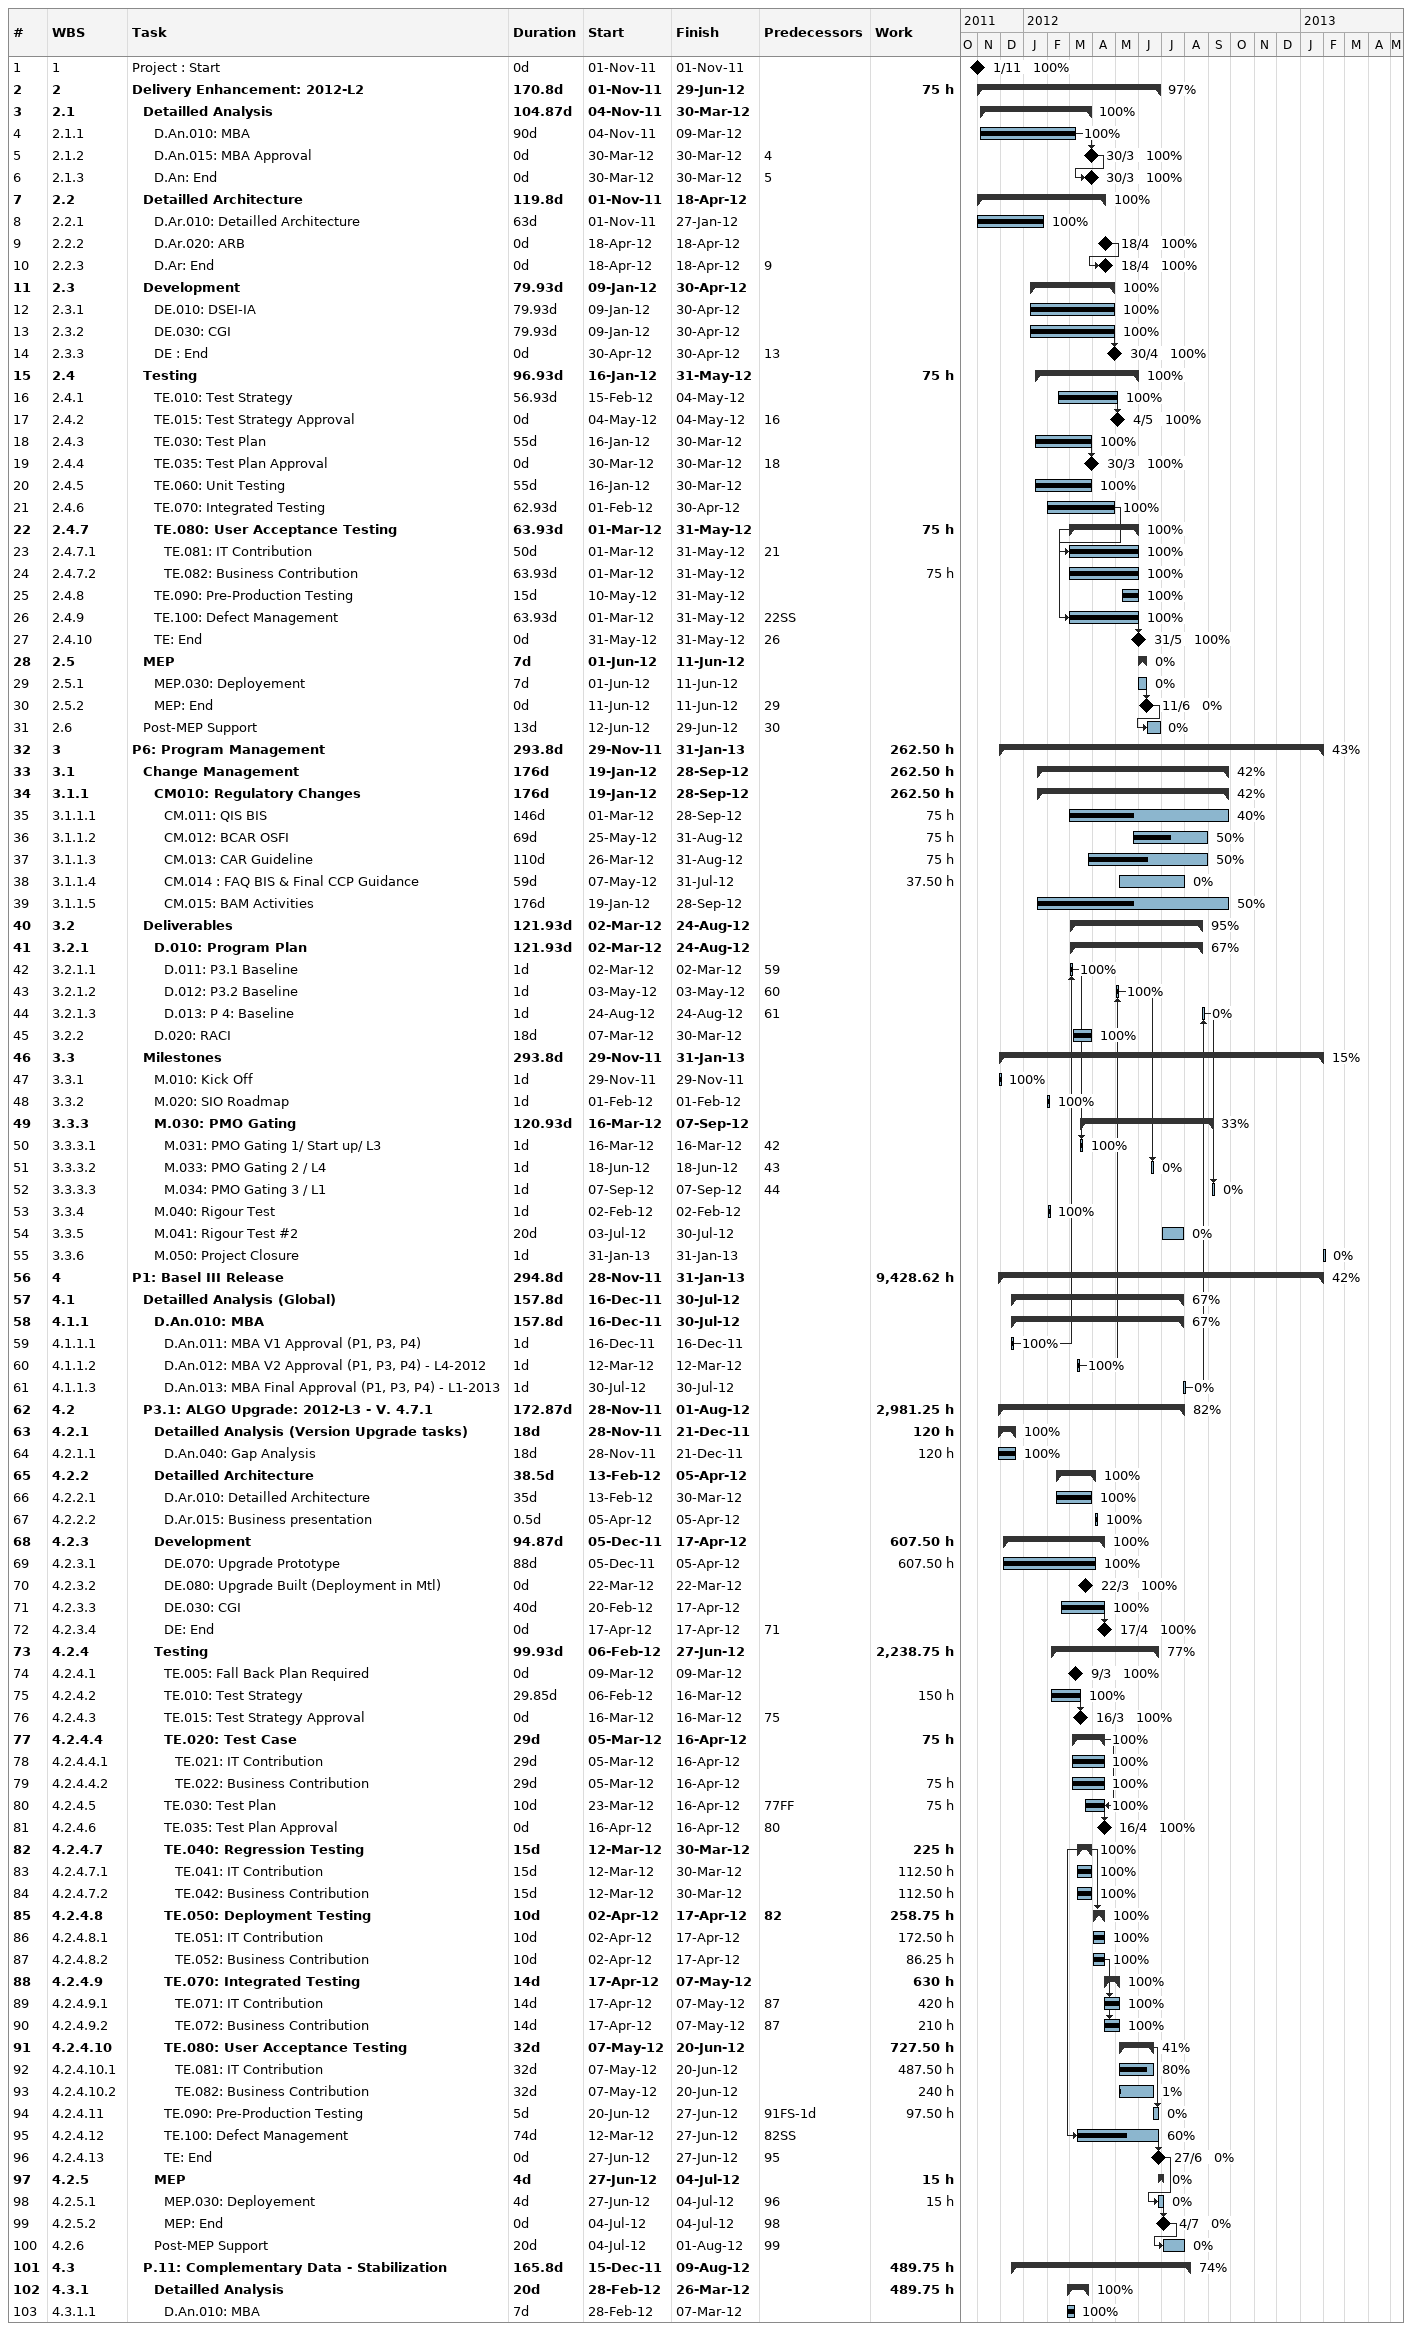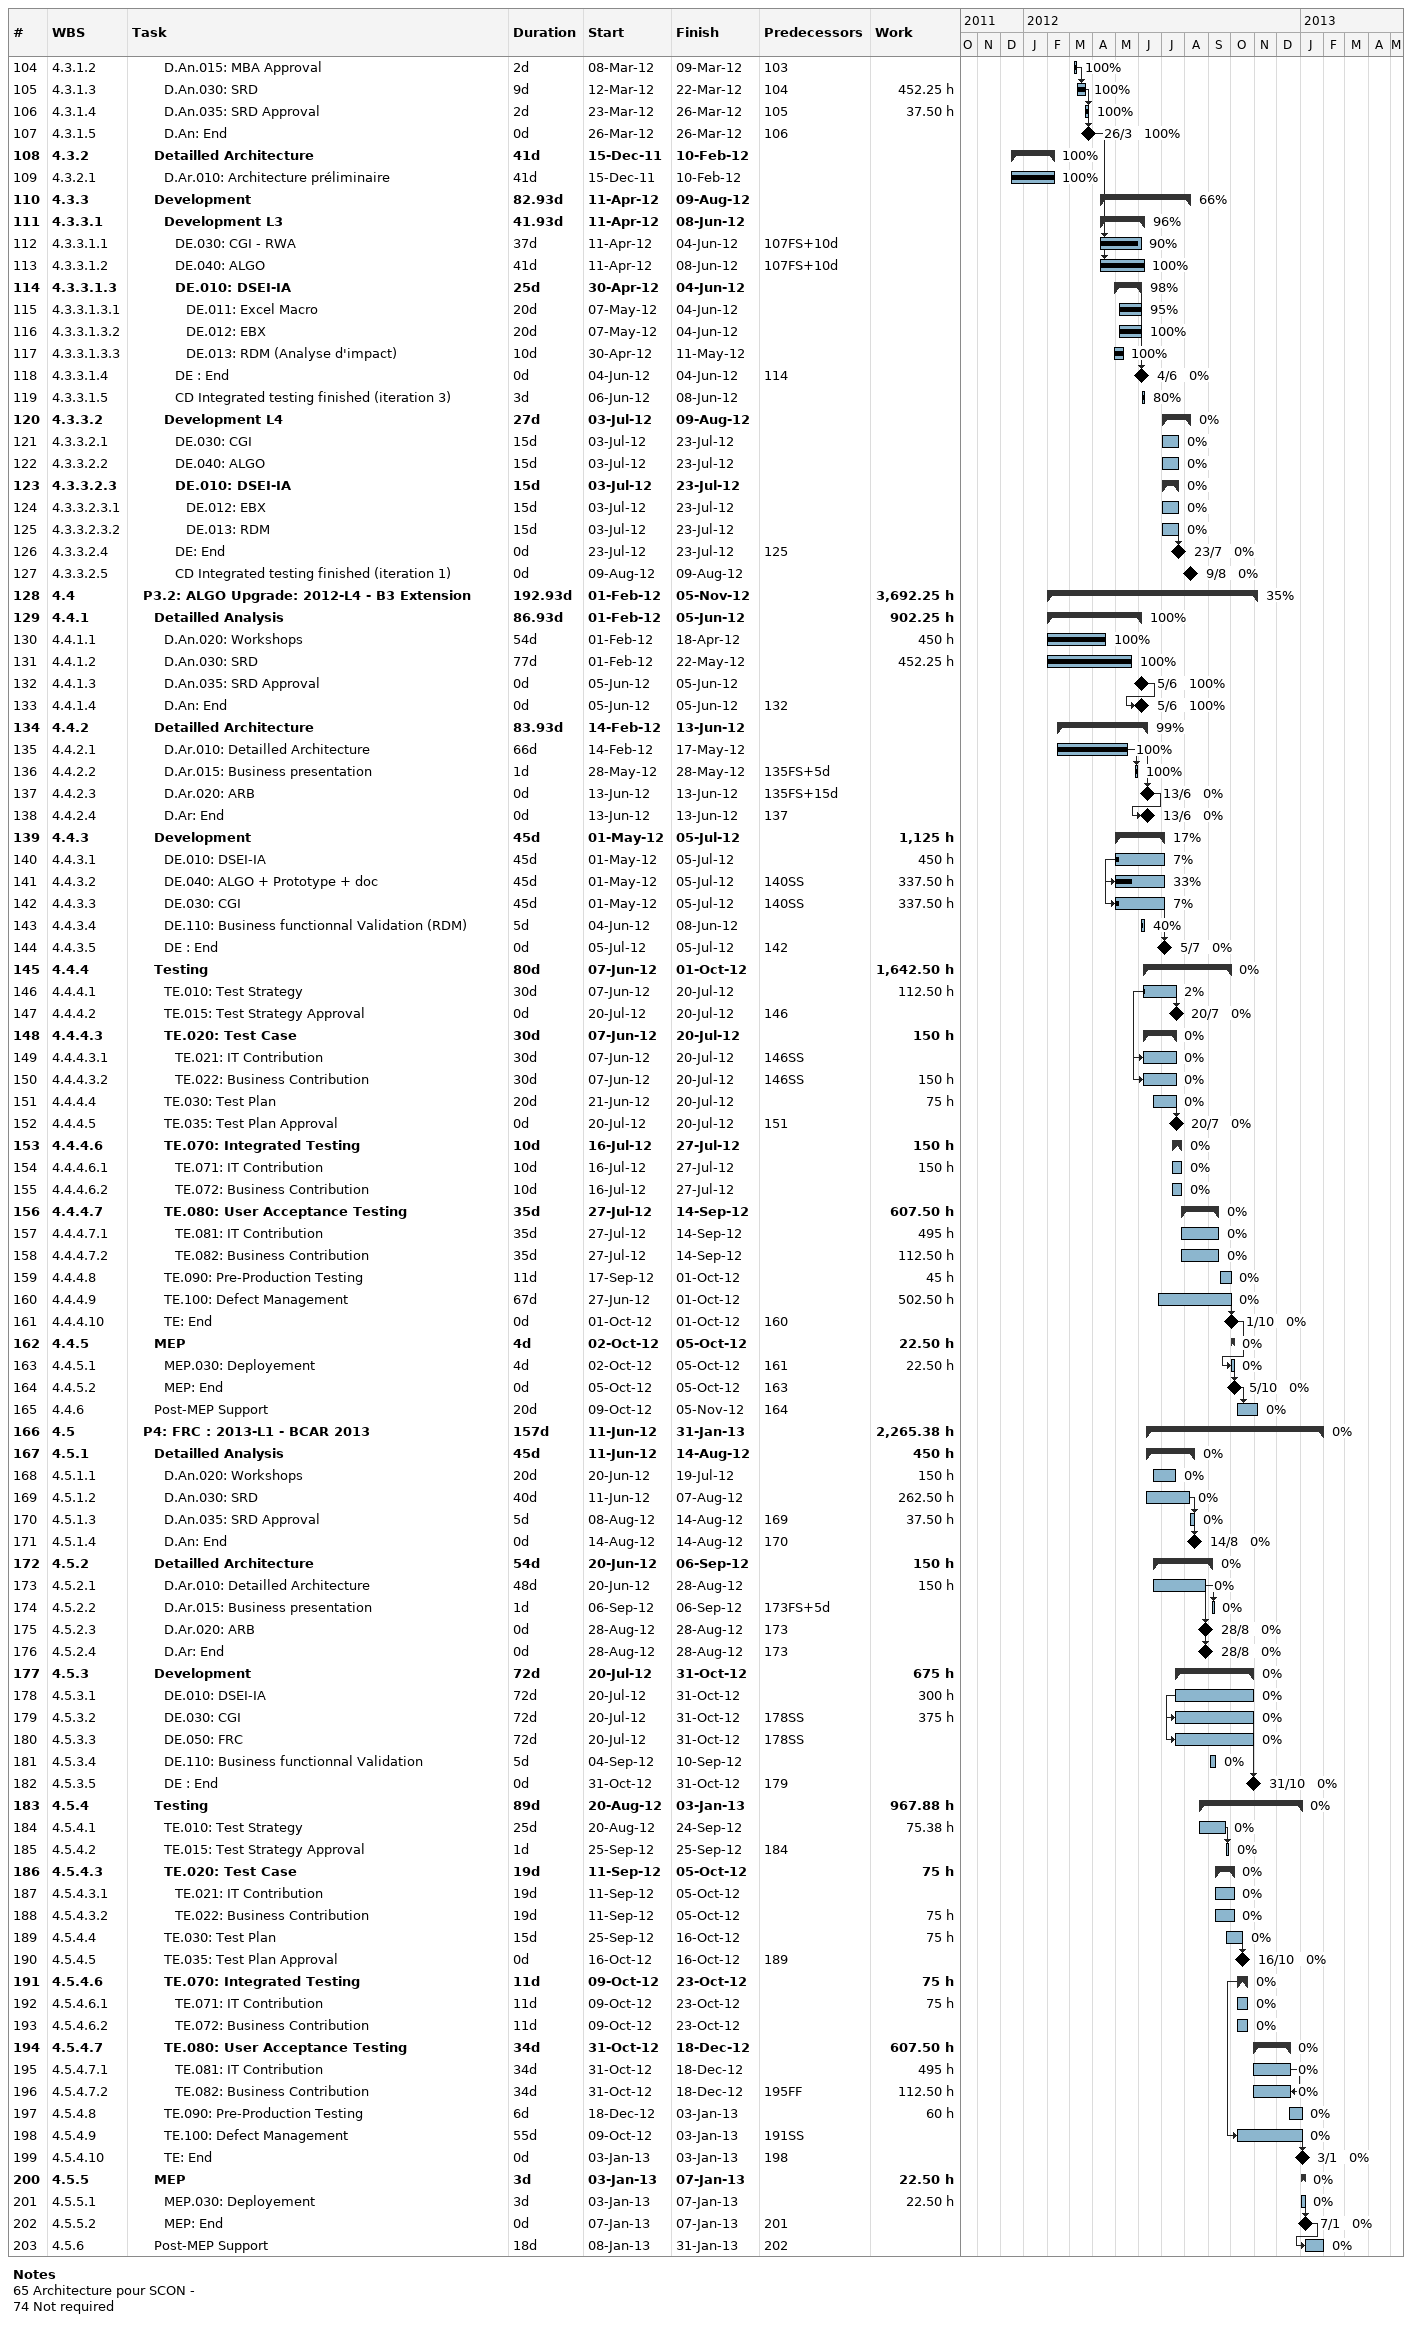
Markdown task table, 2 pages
| ID | WBS | Task | Duration | Start | Finish | Predecessors | % complete | Work (h) |
|---|---|---|---|---|---|---|---|---|
| 1 | 1 | Project : Start | 0d | 2011-11-01 | 2011-11-01 |  | 100 |  |
| 2 | 2 | **Delivery Enhancement: 2012-L2** | 170.8d | 2011-11-01 | 2012-06-29 |  | 97 | 75 |
| 3 | 2.1 | **Detailled Analysis** | 104.87d | 2011-11-04 | 2012-03-30 |  | 100 |  |
| 4 | 2.1.1 | D.An.010: MBA | 90d | 2011-11-04 | 2012-03-09 |  | 100 |  |
| 5 | 2.1.2 | D.An.015: MBA Approval | 0d | 2012-03-30 | 2012-03-30 | 4 | 100 |  |
| 6 | 2.1.3 | D.An: End | 0d | 2012-03-30 | 2012-03-30 | 5 | 100 |  |
| 7 | 2.2 | **Detailled Architecture** | 119.8d | 2011-11-01 | 2012-04-18 |  | 100 |  |
| 8 | 2.2.1 | D.Ar.010: Detailled Architecture | 63d | 2011-11-01 | 2012-01-27 |  | 100 |  |
| 9 | 2.2.2 | D.Ar.020: ARB | 0d | 2012-04-18 | 2012-04-18 |  | 100 |  |
| 10 | 2.2.3 | D.Ar: End | 0d | 2012-04-18 | 2012-04-18 | 9 | 100 |  |
| 11 | 2.3 | **Development** | 79.93d | 2012-01-09 | 2012-04-30 |  | 100 |  |
| 12 | 2.3.1 | DE.010: DSEI-IA | 79.93d | 2012-01-09 | 2012-04-30 |  | 100 |  |
| 13 | 2.3.2 | DE.030: CGI | 79.93d | 2012-01-09 | 2012-04-30 |  | 100 |  |
| 14 | 2.3.3 | DE : End | 0d | 2012-04-30 | 2012-04-30 | 13 | 100 |  |
| 15 | 2.4 | **Testing** | 96.93d | 2012-01-16 | 2012-05-31 |  | 100 | 75 |
| 16 | 2.4.1 | TE.010: Test Strategy | 56.93d | 2012-02-15 | 2012-05-04 |  | 100 |  |
| 17 | 2.4.2 | TE.015: Test Strategy Approval | 0d | 2012-05-04 | 2012-05-04 | 16 | 100 |  |
| 18 | 2.4.3 | TE.030: Test Plan | 55d | 2012-01-16 | 2012-03-30 |  | 100 |  |
| 19 | 2.4.4 | TE.035: Test Plan Approval | 0d | 2012-03-30 | 2012-03-30 | 18 | 100 |  |
| 20 | 2.4.5 | TE.060: Unit Testing | 55d | 2012-01-16 | 2012-03-30 |  | 100 |  |
| 21 | 2.4.6 | TE.070: Integrated Testing | 62.93d | 2012-02-01 | 2012-04-30 |  | 100 |  |
| 22 | 2.4.7 | **TE.080: User Acceptance Testing** | 63.93d | 2012-03-01 | 2012-05-31 |  | 100 | 75 |
| 23 | 2.4.7.1 | TE.081: IT Contribution | 50d | 2012-03-01 | 2012-05-31 | 21 | 100 |  |
| 24 | 2.4.7.2 | TE.082: Business Contribution | 63.93d | 2012-03-01 | 2012-05-31 |  | 100 | 75 |
| 25 | 2.4.8 | TE.090: Pre-Production Testing | 15d | 2012-05-10 | 2012-05-31 |  | 100 |  |
| 26 | 2.4.9 | TE.100: Defect Management | 63.93d | 2012-03-01 | 2012-05-31 | 22SS | 100 |  |
| 27 | 2.4.10 | TE: End | 0d | 2012-05-31 | 2012-05-31 | 26 | 100 |  |
| 28 | 2.5 | **MEP** | 7d | 2012-06-01 | 2012-06-11 |  | 0 |  |
| 29 | 2.5.1 | MEP.030: Deployement | 7d | 2012-06-01 | 2012-06-11 |  | 0 |  |
| 30 | 2.5.2 | MEP: End | 0d | 2012-06-11 | 2012-06-11 | 29 | 0 |  |
| 31 | 2.6 | Post-MEP Support | 13d | 2012-06-12 | 2012-06-29 | 30 | 0 |  |
| 32 | 3 | **P6: Program Management** | 293.8d | 2011-11-29 | 2013-01-31 |  | 43 | 262.50 |
| 33 | 3.1 | **Change Management** | 176d | 2012-01-19 | 2012-09-28 |  | 42 | 262.50 |
| 34 | 3.1.1 | **CM010: Regulatory Changes** | 176d | 2012-01-19 | 2012-09-28 |  | 42 | 262.50 |
| 35 | 3.1.1.1 | CM.011: QIS BIS | 146d | 2012-03-01 | 2012-09-28 |  | 40 | 75 |
| 36 | 3.1.1.2 | CM.012: BCAR OSFI | 69d | 2012-05-25 | 2012-08-31 |  | 50 | 75 |
| 37 | 3.1.1.3 | CM.013: CAR Guideline | 110d | 2012-03-26 | 2012-08-31 |  | 50 | 75 |
| 38 | 3.1.1.4 | CM.014 : FAQ BIS & Final CCP Guidance | 59d | 2012-05-07 | 2012-07-31 |  | 0 | 37.50 |
| 39 | 3.1.1.5 | CM.015: BAM Activities | 176d | 2012-01-19 | 2012-09-28 |  | 50 |  |
| 40 | 3.2 | **Deliverables** | 121.93d | 2012-03-02 | 2012-08-24 |  | 95 |  |
| 41 | 3.2.1 | **D.010: Program Plan** | 121.93d | 2012-03-02 | 2012-08-24 |  | 67 |  |
| 42 | 3.2.1.1 | D.011: P3.1 Baseline | 1d | 2012-03-02 | 2012-03-02 | 59 | 100 |  |
| 43 | 3.2.1.2 | D.012: P3.2 Baseline | 1d | 2012-05-03 | 2012-05-03 | 60 | 100 |  |
| 44 | 3.2.1.3 | D.013: P 4: Baseline | 1d | 2012-08-24 | 2012-08-24 | 61 | 0 |  |
| 45 | 3.2.2 | D.020: RACI | 18d | 2012-03-07 | 2012-03-30 |  | 100 |  |
| 46 | 3.3 | **Milestones** | 293.8d | 2011-11-29 | 2013-01-31 |  | 15 |  |
| 47 | 3.3.1 | M.010: Kick Off | 1d | 2011-11-29 | 2011-11-29 |  | 100 |  |
| 48 | 3.3.2 | M.020: SIO Roadmap | 1d | 2012-02-01 | 2012-02-01 |  | 100 |  |
| 49 | 3.3.3 | **M.030: PMO Gating** | 120.93d | 2012-03-16 | 2012-09-07 |  | 33 |  |
| 50 | 3.3.3.1 | M.031: PMO Gating 1/ Start up/ L3 | 1d | 2012-03-16 | 2012-03-16 | 42 | 100 |  |
| 51 | 3.3.3.2 | M.033: PMO Gating 2 / L4 | 1d | 2012-06-18 | 2012-06-18 | 43 | 0 |  |
| 52 | 3.3.3.3 | M.034: PMO Gating 3 / L1 | 1d | 2012-09-07 | 2012-09-07 | 44 | 0 |  |
| 53 | 3.3.4 | M.040: Rigour Test | 1d | 2012-02-02 | 2012-02-02 |  | 100 |  |
| 54 | 3.3.5 | M.041: Rigour Test #2 | 20d | 2012-07-03 | 2012-07-30 |  | 0 |  |
| 55 | 3.3.6 | M.050: Project Closure | 1d | 2013-01-31 | 2013-01-31 |  | 0 |  |
| 56 | 4 | **P1: Basel III Release** | 294.8d | 2011-11-28 | 2013-01-31 |  | 42 | 9428.62 |
| 57 | 4.1 | **Detailled Analysis (Global)** | 157.8d | 2011-12-16 | 2012-07-30 |  | 67 |  |
| 58 | 4.1.1 | **D.An.010: MBA** | 157.8d | 2011-12-16 | 2012-07-30 |  | 67 |  |
| 59 | 4.1.1.1 | D.An.011: MBA V1 Approval (P1, P3, P4) | 1d | 2011-12-16 | 2011-12-16 |  | 100 |  |
| 60 | 4.1.1.2 | D.An.012: MBA V2 Approval (P1, P3, P4) - L4-2012 | 1d | 2012-03-12 | 2012-03-12 |  | 100 |  |
| 61 | 4.1.1.3 | D.An.013: MBA Final Approval (P1, P3, P4) - L1-2013 | 1d | 2012-07-30 | 2012-07-30 |  | 0 |  |
| 62 | 4.2 | **P3.1: ALGO Upgrade: 2012-L3 - V. 4.7.1** | 172.87d | 2011-11-28 | 2012-08-01 |  | 82 | 2981.25 |
| 63 | 4.2.1 | **Detailled Analysis (Version Upgrade tasks)** | 18d | 2011-11-28 | 2011-12-21 |  | 100 | 120 |
| 64 | 4.2.1.1 | D.An.040: Gap Analysis | 18d | 2011-11-28 | 2011-12-21 |  | 100 | 120 |
| 65 | 4.2.2 | **Detailled Architecture** | 38.5d | 2012-02-13 | 2012-04-05 |  | 100 |  |
| 66 | 4.2.2.1 | D.Ar.010: Detailled Architecture | 35d | 2012-02-13 | 2012-03-30 |  | 100 |  |
| 67 | 4.2.2.2 | D.Ar.015: Business presentation | 0.5d | 2012-04-05 | 2012-04-05 |  | 100 |  |
| 68 | 4.2.3 | **Development** | 94.87d | 2011-12-05 | 2012-04-17 |  | 100 | 607.50 |
| 69 | 4.2.3.1 | DE.070: Upgrade Prototype | 88d | 2011-12-05 | 2012-04-05 |  | 100 | 607.50 |
| 70 | 4.2.3.2 | DE.080: Upgrade Built (Deployment in Mtl) | 0d | 2012-03-22 | 2012-03-22 |  | 100 |  |
| 71 | 4.2.3.3 | DE.030: CGI | 40d | 2012-02-20 | 2012-04-17 |  | 100 |  |
| 72 | 4.2.3.4 | DE: End | 0d | 2012-04-17 | 2012-04-17 | 71 | 100 |  |
| 73 | 4.2.4 | **Testing** | 99.93d | 2012-02-06 | 2012-06-27 |  | 77 | 2238.75 |
| 74 | 4.2.4.1 | TE.005: Fall Back Plan Required | 0d | 2012-03-09 | 2012-03-09 |  | 100 |  |
| 75 | 4.2.4.2 | TE.010: Test Strategy | 29.85d | 2012-02-06 | 2012-03-16 |  | 100 | 150 |
| 76 | 4.2.4.3 | TE.015: Test Strategy Approval | 0d | 2012-03-16 | 2012-03-16 | 75 | 100 |  |
| 77 | 4.2.4.4 | **TE.020: Test Case** | 29d | 2012-03-05 | 2012-04-16 |  | 100 | 75 |
| 78 | 4.2.4.4.1 | TE.021: IT Contribution | 29d | 2012-03-05 | 2012-04-16 |  | 100 |  |
| 79 | 4.2.4.4.2 | TE.022: Business Contribution | 29d | 2012-03-05 | 2012-04-16 |  | 100 | 75 |
| 80 | 4.2.4.5 | TE.030: Test Plan | 10d | 2012-03-23 | 2012-04-16 | 77FF | 100 | 75 |
| 81 | 4.2.4.6 | TE.035: Test Plan Approval | 0d | 2012-04-16 | 2012-04-16 | 80 | 100 |  |
| 82 | 4.2.4.7 | **TE.040: Regression Testing** | 15d | 2012-03-12 | 2012-03-30 |  | 100 | 225 |
| 83 | 4.2.4.7.1 | TE.041: IT Contribution | 15d | 2012-03-12 | 2012-03-30 |  | 100 | 112.50 |
| 84 | 4.2.4.7.2 | TE.042: Business Contribution | 15d | 2012-03-12 | 2012-03-30 |  | 100 | 112.50 |
| 85 | 4.2.4.8 | **TE.050: Deployment Testing** | 10d | 2012-04-02 | 2012-04-17 | 82 | 100 | 258.75 |
| 86 | 4.2.4.8.1 | TE.051: IT Contribution | 10d | 2012-04-02 | 2012-04-17 |  | 100 | 172.50 |
| 87 | 4.2.4.8.2 | TE.052: Business Contribution | 10d | 2012-04-02 | 2012-04-17 |  | 100 | 86.25 |
| 88 | 4.2.4.9 | **TE.070: Integrated Testing** | 14d | 2012-04-17 | 2012-05-07 |  | 100 | 630 |
| 89 | 4.2.4.9.1 | TE.071: IT Contribution | 14d | 2012-04-17 | 2012-05-07 | 87 | 100 | 420 |
| 90 | 4.2.4.9.2 | TE.072: Business Contribution | 14d | 2012-04-17 | 2012-05-07 | 87 | 100 | 210 |
| 91 | 4.2.4.10 | **TE.080: User Acceptance Testing** | 32d | 2012-05-07 | 2012-06-20 |  | 41 | 727.50 |
| 92 | 4.2.4.10.1 | TE.081: IT Contribution | 32d | 2012-05-07 | 2012-06-20 |  | 80 | 487.50 |
| 93 | 4.2.4.10.2 | TE.082: Business Contribution | 32d | 2012-05-07 | 2012-06-20 |  | 1 | 240 |
| 94 | 4.2.4.11 | TE.090: Pre-Production Testing | 5d | 2012-06-20 | 2012-06-27 | 91FS-1d | 0 | 97.50 |
| 95 | 4.2.4.12 | TE.100: Defect Management | 74d | 2012-03-12 | 2012-06-27 | 82SS | 60 |  |
| 96 | 4.2.4.13 | TE: End | 0d | 2012-06-27 | 2012-06-27 | 95 | 0 |  |
| 97 | 4.2.5 | **MEP** | 4d | 2012-06-27 | 2012-07-04 |  | 0 | 15 |
| 98 | 4.2.5.1 | MEP.030: Deployement | 4d | 2012-06-27 | 2012-07-04 | 96 | 0 | 15 |
| 99 | 4.2.5.2 | MEP: End | 0d | 2012-07-04 | 2012-07-04 | 98 | 0 |  |
| 100 | 4.2.6 | Post-MEP Support | 20d | 2012-07-04 | 2012-08-01 | 99 | 0 |  |
| 101 | 4.3 | **P.11: Complementary Data - Stabilization** | 165.8d | 2011-12-15 | 2012-08-09 |  | 74 | 489.75 |
| 102 | 4.3.1 | **Detailled Analysis** | 20d | 2012-02-28 | 2012-03-26 |  | 100 | 489.75 |
| 103 | 4.3.1.1 | D.An.010: MBA | 7d | 2012-02-28 | 2012-03-07 |  | 100 |  |
| 104 | 4.3.1.2 | D.An.015: MBA Approval | 2d | 2012-03-08 | 2012-03-09 | 103 | 100 |  |
| 105 | 4.3.1.3 | D.An.030: SRD | 9d | 2012-03-12 | 2012-03-22 | 104 | 100 | 452.25 |
| 106 | 4.3.1.4 | D.An.035: SRD Approval | 2d | 2012-03-23 | 2012-03-26 | 105 | 100 | 37.50 |
| 107 | 4.3.1.5 | D.An: End | 0d | 2012-03-26 | 2012-03-26 | 106 | 100 |  |
| 108 | 4.3.2 | **Detailled Architecture** | 41d | 2011-12-15 | 2012-02-10 |  | 100 |  |
| 109 | 4.3.2.1 | D.Ar.010: Architecture préliminaire | 41d | 2011-12-15 | 2012-02-10 |  | 100 |  |
| 110 | 4.3.3 | **Development** | 82.93d | 2012-04-11 | 2012-08-09 |  | 66 |  |
| 111 | 4.3.3.1 | **Development L3** | 41.93d | 2012-04-11 | 2012-06-08 |  | 96 |  |
| 112 | 4.3.3.1.1 | DE.030: CGI - RWA | 37d | 2012-04-11 | 2012-06-04 | 107FS+10d | 90 |  |
| 113 | 4.3.3.1.2 | DE.040: ALGO | 41d | 2012-04-11 | 2012-06-08 | 107FS+10d | 100 |  |
| 114 | 4.3.3.1.3 | **DE.010: DSEI-IA** | 25d | 2012-04-30 | 2012-06-04 |  | 98 |  |
| 115 | 4.3.3.1.3.1 | DE.011: Excel Macro | 20d | 2012-05-07 | 2012-06-04 |  | 95 |  |
| 116 | 4.3.3.1.3.2 | DE.012: EBX | 20d | 2012-05-07 | 2012-06-04 |  | 100 |  |
| 117 | 4.3.3.1.3.3 | DE.013: RDM (Analyse d'impact) | 10d | 2012-04-30 | 2012-05-11 |  | 100 |  |
| 118 | 4.3.3.1.4 | DE : End | 0d | 2012-06-04 | 2012-06-04 | 114 | 0 |  |
| 119 | 4.3.3.1.5 | CD Integrated testing finished (iteration 3) | 3d | 2012-06-06 | 2012-06-08 |  | 80 |  |
| 120 | 4.3.3.2 | **Development L4** | 27d | 2012-07-03 | 2012-08-09 |  | 0 |  |
| 121 | 4.3.3.2.1 | DE.030: CGI | 15d | 2012-07-03 | 2012-07-23 |  | 0 |  |
| 122 | 4.3.3.2.2 | DE.040: ALGO | 15d | 2012-07-03 | 2012-07-23 |  | 0 |  |
| 123 | 4.3.3.2.3 | **DE.010: DSEI-IA** | 15d | 2012-07-03 | 2012-07-23 |  | 0 |  |
| 124 | 4.3.3.2.3.1 | DE.012: EBX | 15d | 2012-07-03 | 2012-07-23 |  | 0 |  |
| 125 | 4.3.3.2.3.2 | DE.013: RDM | 15d | 2012-07-03 | 2012-07-23 |  | 0 |  |
| 126 | 4.3.3.2.4 | DE: End | 0d | 2012-07-23 | 2012-07-23 | 125 | 0 |  |
| 127 | 4.3.3.2.5 | CD Integrated testing finished (iteration 1) | 0d | 2012-08-09 | 2012-08-09 |  | 0 |  |
| 128 | 4.4 | **P3.2: ALGO Upgrade: 2012-L4 - B3 Extension** | 192.93d | 2012-02-01 | 2012-11-05 |  | 35 | 3692.25 |
| 129 | 4.4.1 | **Detailled Analysis** | 86.93d | 2012-02-01 | 2012-06-05 |  | 100 | 902.25 |
| 130 | 4.4.1.1 | D.An.020: Workshops | 54d | 2012-02-01 | 2012-04-18 |  | 100 | 450 |
| 131 | 4.4.1.2 | D.An.030: SRD | 77d | 2012-02-01 | 2012-05-22 |  | 100 | 452.25 |
| 132 | 4.4.1.3 | D.An.035: SRD Approval | 0d | 2012-06-05 | 2012-06-05 |  | 100 |  |
| 133 | 4.4.1.4 | D.An: End | 0d | 2012-06-05 | 2012-06-05 | 132 | 100 |  |
| 134 | 4.4.2 | **Detailled Architecture** | 83.93d | 2012-02-14 | 2012-06-13 |  | 99 |  |
| 135 | 4.4.2.1 | D.Ar.010: Detailled Architecture | 66d | 2012-02-14 | 2012-05-17 |  | 100 |  |
| 136 | 4.4.2.2 | D.Ar.015: Business presentation | 1d | 2012-05-28 | 2012-05-28 | 135FS+5d | 100 |  |
| 137 | 4.4.2.3 | D.Ar.020: ARB | 0d | 2012-06-13 | 2012-06-13 | 135FS+15d | 0 |  |
| 138 | 4.4.2.4 | D.Ar: End | 0d | 2012-06-13 | 2012-06-13 | 137 | 0 |  |
| 139 | 4.4.3 | **Development** | 45d | 2012-05-01 | 2012-07-05 |  | 17 | 1125 |
| 140 | 4.4.3.1 | DE.010: DSEI-IA | 45d | 2012-05-01 | 2012-07-05 |  | 7 | 450 |
| 141 | 4.4.3.2 | DE.040: ALGO + Prototype + doc | 45d | 2012-05-01 | 2012-07-05 | 140SS | 33 | 337.50 |
| 142 | 4.4.3.3 | DE.030: CGI | 45d | 2012-05-01 | 2012-07-05 | 140SS | 7 | 337.50 |
| 143 | 4.4.3.4 | DE.110: Business functionnal Validation (RDM) | 5d | 2012-06-04 | 2012-06-08 |  | 40 |  |
| 144 | 4.4.3.5 | DE : End | 0d | 2012-07-05 | 2012-07-05 | 142 | 0 |  |
| 145 | 4.4.4 | **Testing** | 80d | 2012-06-07 | 2012-10-01 |  | 0 | 1642.50 |
| 146 | 4.4.4.1 | TE.010: Test Strategy | 30d | 2012-06-07 | 2012-07-20 |  | 2 | 112.50 |
| 147 | 4.4.4.2 | TE.015: Test Strategy Approval | 0d | 2012-07-20 | 2012-07-20 | 146 | 0 |  |
| 148 | 4.4.4.3 | **TE.020: Test Case** | 30d | 2012-06-07 | 2012-07-20 |  | 0 | 150 |
| 149 | 4.4.4.3.1 | TE.021: IT Contribution | 30d | 2012-06-07 | 2012-07-20 | 146SS | 0 |  |
| 150 | 4.4.4.3.2 | TE.022: Business Contribution | 30d | 2012-06-07 | 2012-07-20 | 146SS | 0 | 150 |
| 151 | 4.4.4.4 | TE.030: Test Plan | 20d | 2012-06-21 | 2012-07-20 |  | 0 | 75 |
| 152 | 4.4.4.5 | TE.035: Test Plan Approval | 0d | 2012-07-20 | 2012-07-20 | 151 | 0 |  |
| 153 | 4.4.4.6 | **TE.070: Integrated Testing** | 10d | 2012-07-16 | 2012-07-27 |  | 0 | 150 |
| 154 | 4.4.4.6.1 | TE.071: IT Contribution | 10d | 2012-07-16 | 2012-07-27 |  | 0 | 150 |
| 155 | 4.4.4.6.2 | TE.072: Business Contribution | 10d | 2012-07-16 | 2012-07-27 |  | 0 |  |
| 156 | 4.4.4.7 | **TE.080: User Acceptance Testing** | 35d | 2012-07-27 | 2012-09-14 |  | 0 | 607.50 |
| 157 | 4.4.4.7.1 | TE.081: IT Contribution | 35d | 2012-07-27 | 2012-09-14 |  | 0 | 495 |
| 158 | 4.4.4.7.2 | TE.082: Business Contribution | 35d | 2012-07-27 | 2012-09-14 |  | 0 | 112.50 |
| 159 | 4.4.4.8 | TE.090: Pre-Production Testing | 11d | 2012-09-17 | 2012-10-01 |  | 0 | 45 |
| 160 | 4.4.4.9 | TE.100: Defect Management | 67d | 2012-06-27 | 2012-10-01 |  | 0 | 502.50 |
| 161 | 4.4.4.10 | TE: End | 0d | 2012-10-01 | 2012-10-01 | 160 | 0 |  |
| 162 | 4.4.5 | **MEP** | 4d | 2012-10-02 | 2012-10-05 |  | 0 | 22.50 |
| 163 | 4.4.5.1 | MEP.030: Deployement | 4d | 2012-10-02 | 2012-10-05 | 161 | 0 | 22.50 |
| 164 | 4.4.5.2 | MEP: End | 0d | 2012-10-05 | 2012-10-05 | 163 | 0 |  |
| 165 | 4.4.6 | Post-MEP Support | 20d | 2012-10-09 | 2012-11-05 | 164 | 0 |  |
| 166 | 4.5 | **P4: FRC : 2013-L1 - BCAR 2013** | 157d | 2012-06-11 | 2013-01-31 |  | 0 | 2265.38 |
| 167 | 4.5.1 | **Detailled Analysis** | 45d | 2012-06-11 | 2012-08-14 |  | 0 | 450 |
| 168 | 4.5.1.1 | D.An.020: Workshops | 20d | 2012-06-20 | 2012-07-19 |  | 0 | 150 |
| 169 | 4.5.1.2 | D.An.030: SRD | 40d | 2012-06-11 | 2012-08-07 |  | 0 | 262.50 |
| 170 | 4.5.1.3 | D.An.035: SRD Approval | 5d | 2012-08-08 | 2012-08-14 | 169 | 0 | 37.50 |
| 171 | 4.5.1.4 | D.An: End | 0d | 2012-08-14 | 2012-08-14 | 170 | 0 |  |
| 172 | 4.5.2 | **Detailled Architecture** | 54d | 2012-06-20 | 2012-09-06 |  | 0 | 150 |
| 173 | 4.5.2.1 | D.Ar.010: Detailled Architecture | 48d | 2012-06-20 | 2012-08-28 |  | 0 | 150 |
| 174 | 4.5.2.2 | D.Ar.015: Business presentation | 1d | 2012-09-06 | 2012-09-06 | 173FS+5d | 0 |  |
| 175 | 4.5.2.3 | D.Ar.020: ARB | 0d | 2012-08-28 | 2012-08-28 | 173 | 0 |  |
| 176 | 4.5.2.4 | D.Ar: End | 0d | 2012-08-28 | 2012-08-28 | 173 | 0 |  |
| 177 | 4.5.3 | **Development** | 72d | 2012-07-20 | 2012-10-31 |  | 0 | 675 |
| 178 | 4.5.3.1 | DE.010: DSEI-IA | 72d | 2012-07-20 | 2012-10-31 |  | 0 | 300 |
| 179 | 4.5.3.2 | DE.030: CGI | 72d | 2012-07-20 | 2012-10-31 | 178SS | 0 | 375 |
| 180 | 4.5.3.3 | DE.050: FRC | 72d | 2012-07-20 | 2012-10-31 | 178SS | 0 |  |
| 181 | 4.5.3.4 | DE.110: Business functionnal Validation | 5d | 2012-09-04 | 2012-09-10 |  | 0 |  |
| 182 | 4.5.3.5 | DE : End | 0d | 2012-10-31 | 2012-10-31 | 179 | 0 |  |
| 183 | 4.5.4 | **Testing** | 89d | 2012-08-20 | 2013-01-03 |  | 0 | 967.88 |
| 184 | 4.5.4.1 | TE.010: Test Strategy | 25d | 2012-08-20 | 2012-09-24 |  | 0 | 75.38 |
| 185 | 4.5.4.2 | TE.015: Test Strategy Approval | 1d | 2012-09-25 | 2012-09-25 | 184 | 0 |  |
| 186 | 4.5.4.3 | **TE.020: Test Case** | 19d | 2012-09-11 | 2012-10-05 |  | 0 | 75 |
| 187 | 4.5.4.3.1 | TE.021: IT Contribution | 19d | 2012-09-11 | 2012-10-05 |  | 0 |  |
| 188 | 4.5.4.3.2 | TE.022: Business Contribution | 19d | 2012-09-11 | 2012-10-05 |  | 0 | 75 |
| 189 | 4.5.4.4 | TE.030: Test Plan | 15d | 2012-09-25 | 2012-10-16 |  | 0 | 75 |
| 190 | 4.5.4.5 | TE.035: Test Plan Approval | 0d | 2012-10-16 | 2012-10-16 | 189 | 0 |  |
| 191 | 4.5.4.6 | **TE.070: Integrated Testing** | 11d | 2012-10-09 | 2012-10-23 |  | 0 | 75 |
| 192 | 4.5.4.6.1 | TE.071: IT Contribution | 11d | 2012-10-09 | 2012-10-23 |  | 0 | 75 |
| 193 | 4.5.4.6.2 | TE.072: Business Contribution | 11d | 2012-10-09 | 2012-10-23 |  | 0 |  |
| 194 | 4.5.4.7 | **TE.080: User Acceptance Testing** | 34d | 2012-10-31 | 2012-12-18 |  | 0 | 607.50 |
| 195 | 4.5.4.7.1 | TE.081: IT Contribution | 34d | 2012-10-31 | 2012-12-18 |  | 0 | 495 |
| 196 | 4.5.4.7.2 | TE.082: Business Contribution | 34d | 2012-10-31 | 2012-12-18 | 195FF | 0 | 112.50 |
| 197 | 4.5.4.8 | TE.090: Pre-Production Testing | 6d | 2012-12-18 | 2013-01-03 |  | 0 | 60 |
| 198 | 4.5.4.9 | TE.100: Defect Management | 55d | 2012-10-09 | 2013-01-03 | 191SS | 0 |  |
| 199 | 4.5.4.10 | TE: End | 0d | 2013-01-03 | 2013-01-03 | 198 | 0 |  |
| 200 | 4.5.5 | **MEP** | 3d | 2013-01-03 | 2013-01-07 |  | 0 | 22.50 |
| 201 | 4.5.5.1 | MEP.030: Deployement | 3d | 2013-01-03 | 2013-01-07 |  | 0 | 22.50 |
| 202 | 4.5.5.2 | MEP: End | 0d | 2013-01-07 | 2013-01-07 | 201 | 0 |  |
| 203 | 4.5.6 | Post-MEP Support | 18d | 2013-01-08 | 2013-01-31 | 202 | 0 |  |

Notes
- 65: Architecture pour SCON -
- 74: Not required
